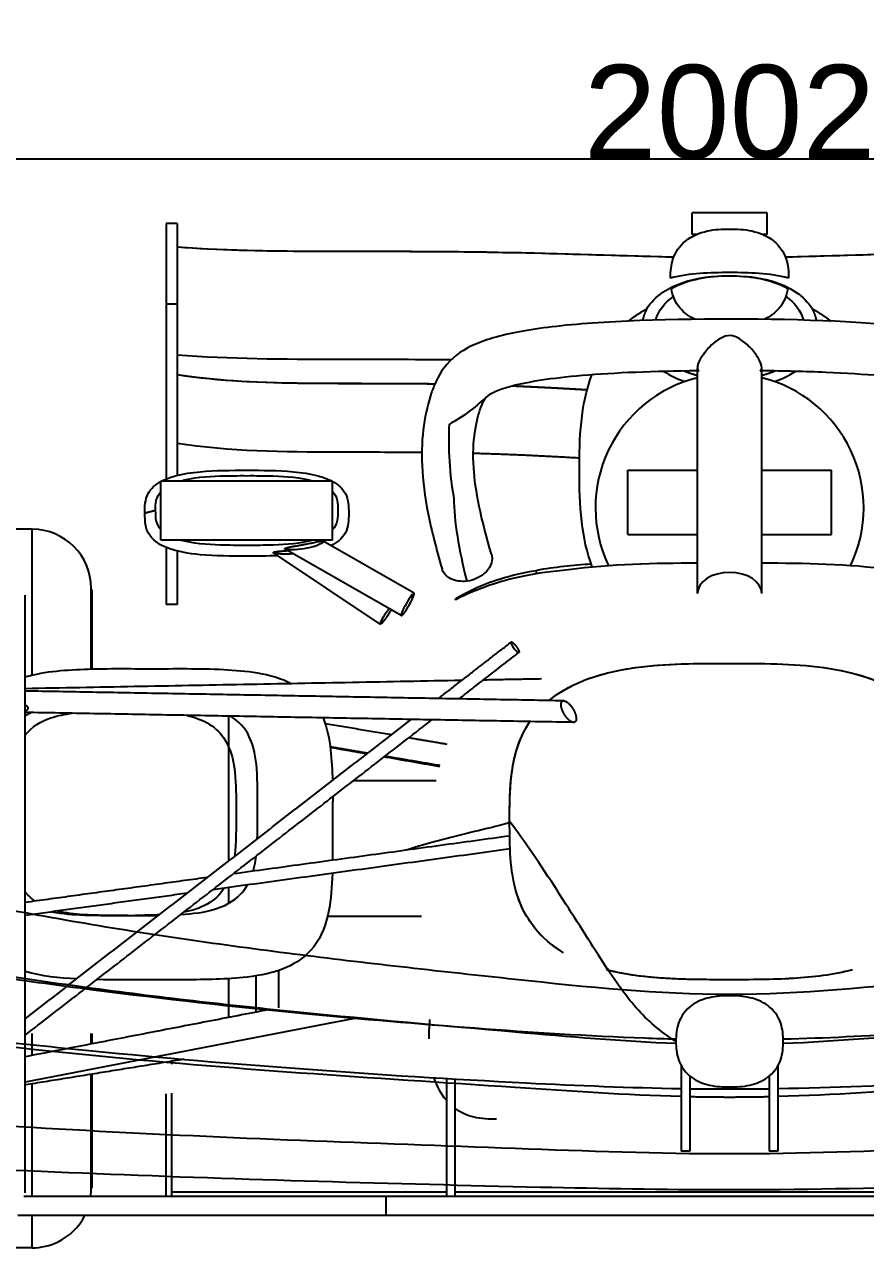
# Model space of a CAD drawing. Header units: millimetres. Extents: x 28 to 403, y 44 to 262.
# Drawn here: x 313.72 to 345.06, y 195.31 to 241.32 of the extents above; entities that cross this region are included whole.
import ezdxf
from ezdxf.enums import TextEntityAlignment as Align

# ---------------------------------------------------------------- set-up
doc = ezdxf.new("R2010")
doc.units = ezdxf.units.MM
doc.layers.get('0').update_dxf_attribs({"linetype": 'CONTINUOUS'})
for name, color, linetype in [('Dimension001', 7, 'CONTINUOUS'), ('DimExtent010', 7, 'CONTINUOUS'), ('S01_GA_Front', 7, 'CONTINUOUS')]:
    doc.layers.add(name, color=color, linetype=linetype)
doc.styles.get("Standard").update_dxf_attribs({"font": 'arial.ttf'})
doc.dimstyles.get("Standard").update_dxf_attribs({"dimscale": 0, "dimtxt": 2.5, "dimasz": 2.5, "dimexe": 1.25, "dimexo": 0.625, "dimtad": 1, "dimtxsty": 'STANDARD', "dimcen": 2.5, "dimazin": 3, "dimtfac": 1, "dimtmove": 0, "dimatfit": 3})

# ---------------------------------------------------------------- blocks, each defined once
blk = doc.blocks.new('*DimExtent010')
at = {"color": 0}
for points in [[(294.952, 236.738), (294.952, 235.904), (299.952, 236.321)], [(385.048, 236.738), (385.048, 235.904), (380.048, 236.321)]]:
    blk.add_solid(points, dxfattribs=at)
at = {"layer": 'DimExtent010'}
for p, q in [((299.952, 197.956), (299.952, 236.321)), ((299.952, 236.321), (380.048, 236.321)), ((380.048, 197.956), (380.048, 236.321))]:
    blk.add_line(p, q, dxfattribs=at)
blk.add_text('2002', height=3.5, dxfattribs=at).set_placement((340, 236.321), align=Align.CENTER)
blk = doc.blocks.new('*Dimension001')
at = {"color": 0}
for points in [[(302.6, 176.304), (302.6, 177.138), (307.6, 176.721)], [(377.4, 176.304), (377.4, 177.138), (372.4, 176.721)]]:
    blk.add_solid(points, dxfattribs=at)
at = {"layer": 'Dimension001'}
for p, q in [((307.6, 195.721), (307.6, 176.721)), ((372.4, 195.721), (372.4, 176.721)), ((372.4, 176.721), (307.6, 176.721))]:
    blk.add_line(p, q, dxfattribs=at)
blk.add_text('1620', height=3.5, dxfattribs=at).set_placement((340, 176.721), align=Align.CENTER)

msp = doc.modelspace()

# ---------------------------------------------------------------- linework, layer by layer
at = {"layer": 'S01_GA_Front'}
for p, q in [((341.4, 234.3), (338.6, 234.3)), ((338.6, 233.5), (338.6, 234.3)), ((341.4, 233.5), (341.4, 234.3)), ((319.4, 233.9), (319, 233.9)), ((319, 233.9), (319, 230.9)), ((319.4, 233.9), (319.4, 230.9)), ((338.773, 233.5), (338.6, 233.5)), ((341.4, 233.5), (341.227, 233.5)), ((319.4, 230.9), (319, 230.9)), ((319, 230.9), (319, 224.377)), ((319.4, 230.9), (319.4, 224.507)), ((338.8, 220.1), (338.8, 228.522)), ((341.2, 220.1), (341.2, 228.522)), ((325.2, 224.3), (318.8, 224.3)), ((318.8, 222.1), (318.8, 224.3)), ((325.2, 222.1), (325.2, 224.3)), ((314, 222.5), (302.2, 222.5)), ((325.2, 222.1), (318.8, 222.1)), ((319, 221.823), (319, 219.7)), ((328.238, 220.117), (324.844, 222.056)), ((319.4, 221.693), (319.4, 219.7)), ((326.978, 218.967), (322.998, 221.621)), ((327.762, 219.283), (323.426, 221.761)), ((316.24, 220.244), (316.2, 220.244)), ((319.4, 219.7), (319, 219.7)), ((321.331, 210.131), (321.331, 215.531)), ((321.331, 208.553), (321.331, 209.138)), ((328.511, 208.06), (325.011, 208.06)), ((321.331, 204.294), (321.331, 205.741)), ((322.345, 204.49), (322.345, 205.846)), ((323.2, 204.656), (323.2, 206.053)), ((319.2, 202.658), (319.2, 202.545)), ((338.2, 202.49), (338.2, 199.3)), ((341.8, 202.49), (341.8, 199.3)), ((329.44, 202.017), (329.44, 197.62)), ((329.76, 201.999), (329.76, 197.62)), ((338.52, 202.111), (338.52, 199.3)), ((341.48, 202.111), (341.48, 199.3)), ((319, 197.62), (319, 201.445)), ((319.2, 201.463), (319.2, 197.78)), ((338.52, 199.3), (338.2, 199.3)), ((341.8, 199.3), (341.48, 199.3)), ((316.24, 197.956), (316.2, 197.956)), ((327.2, 197.62), (313.683, 197.62)), ((329.44, 197.78), (319.2, 197.78)), ((319.2, 197.78), (319.2, 197.62)), ((327.2, 196.9), (327.2, 197.62)), ((352.8, 197.62), (327.2, 197.62)), ((350.24, 197.78), (329.76, 197.78)), ((327.2, 196.9), (313.461, 196.9)), ((352.8, 196.9), (327.2, 196.9)), ((314, 195.7), (311.504, 195.7))]:
    msp.add_line(p, q, dxfattribs=at)
for centre, radius, start, end in [((340, 223.3), 5, 103.8865, -154.4204), ((340, 223.3), 5, -25.5779, 76.1135), ((314, 220.3), 2.2, 0, 90)]:
    msp.add_arc(centre, radius, start, end, dxfattribs=at)
for centre, major_axis, ratio, start_param, end_param in [((340, 220.1), (1.2, 0), 0.662156, 0, -3.141593), ((328, 219.7), (0.238, 0.417), 0.123091, 0, -3.141593), ((328, 219.7), (0.238, 0.417), 0.123091, -3.141593, 0), ((327.2, 219.3), (0.222, 0.333), 0.137361, 0.856705, 3.141593), ((327.2, 219.3), (0.222, 0.333), 0.137361, 3.141593, 5.445426)]:
    msp.add_ellipse(centre, major_axis=major_axis, ratio=ratio, start_param=start_param, end_param=end_param, dxfattribs=at)
for points, degree, knots in [([(337.8, 231.9), (337.796, 232.127), (337.819, 232.36), (337.89, 232.576), (337.975, 232.839), (338.138, 233.075), (338.352, 233.248), (338.588, 233.442), (338.877, 233.561), (339.173, 233.626), (339.444, 233.687), (339.723, 233.701), (340, 233.7), (340.277, 233.701), (340.556, 233.687), (340.827, 233.626), (341.123, 233.561), (341.412, 233.442), (341.648, 233.248), (341.862, 233.075), (342.025, 232.839), (342.11, 232.576), (342.186, 232.349), (342.202, 232.109), (342.2, 231.871)], 3, [0, 0, 0, 0, 17.120721, 17.120721, 17.120721, 37.756083, 37.756083, 37.756083, 60.543185, 60.543185, 60.543185, 81.328556, 81.328556, 81.328556, 102.113927, 102.113927, 102.113927, 124.901029, 124.901029, 124.901029, 145.536391, 145.536391, 145.536391, 163.383167, 163.383167, 163.383167, 163.383167]), ([(337.916, 232.649), (335.589, 232.704), (333.263, 232.796), (330.936, 232.83), (329.082, 232.86), (327.228, 232.858), (325.374, 232.859), (323.382, 232.864), (321.387, 232.871), (319.4, 233.023)], 3, [0.5505676, 0.5505676, 0.5505676, 0.5505676, 0.7199914, 0.7199914, 0.7199914, 0.8549504, 0.8549504, 0.8549504, 1, 1, 1, 1]), ([(337.915, 232.647), (336.372, 232.682), (334.83, 232.738), (333.287, 232.778), (331.744, 232.819), (330.201, 232.844), (328.658, 232.852), (327.115, 232.861), (325.572, 232.853), (324.029, 232.863), (322.486, 232.874), (320.943, 232.903), (319.4, 233.021)], 3, [0.5505965, 0.5505965, 0.5505965, 0.5505965, 0.6629474, 0.6629474, 0.6629474, 0.7752983, 0.7752983, 0.7752983, 0.8876491, 0.8876491, 0.8876491, 1, 1, 1, 1]), ([(360.6, 233.023), (358.613, 232.871), (356.618, 232.864), (354.626, 232.859), (352.772, 232.858), (350.918, 232.86), (349.064, 232.83), (346.737, 232.796), (344.411, 232.704), (342.084, 232.649)], 3, [0, 0, 0, 0, 0.145049, 0.145049, 0.145049, 0.2800074, 0.2800074, 0.2800074, 0.4494295, 0.4494295, 0.4494295, 0.4494295]), ([(360.6, 233.021), (359.057, 232.903), (357.514, 232.874), (355.971, 232.863), (354.428, 232.853), (352.885, 232.861), (351.342, 232.852), (349.799, 232.844), (348.256, 232.819), (346.713, 232.778), (345.17, 232.738), (343.627, 232.682), (342.085, 232.647)], 3, [0, 0, 0, 0, 0.1123511, 0.1123511, 0.1123511, 0.2247022, 0.2247022, 0.2247022, 0.3370533, 0.3370533, 0.3370533, 0.4494044, 0.4494044, 0.4494044, 0.4494044]), ([(336.911, 230.719), (337.055, 230.953), (337.266, 231.167), (337.517, 231.338), (337.736, 231.486), (337.975, 231.605), (338.233, 231.695), (338.792, 231.893), (339.4, 231.957), (340.002, 231.954), (340.544, 231.956), (341.089, 231.905), (341.601, 231.749), (341.912, 231.655), (342.212, 231.522), (342.473, 231.345), (342.73, 231.172), (342.943, 230.956), (343.089, 230.719)], 3, [0, 0, 0, 0, 0.133455, 0.133455, 0.133455, 0.248785, 0.248785, 0.248785, 0.500139, 0.500139, 0.500139, 0.726263, 0.726263, 0.726263, 0.864387, 0.864387, 0.864387, 1, 1, 1, 1]), ([(342.2, 231.871), (341.482, 232.053), (340.737, 232.074), (340, 232.073), (339.263, 232.074), (338.518, 232.053), (337.801, 231.871)], 3, [0.001109, 0.001109, 0.001109, 0.001109, 0.5002827, 0.5002827, 0.5002827, 0.999351, 0.999351, 0.999351, 0.999351]), ([(342.17, 231.47), (341.825, 231.664), (341.442, 231.784), (341.053, 231.855), (340.7, 231.92), (340.341, 231.941), (339.983, 231.94), (339.608, 231.94), (339.232, 231.914), (338.864, 231.839), (338.504, 231.767), (338.151, 231.651), (337.83, 231.47)], 3, [0.0086688, 0.0086688, 0.0086688, 0.0086688, 0.2685811, 0.2685811, 0.2685811, 0.5040111, 0.5040111, 0.5040111, 0.750456, 0.750456, 0.750456, 0.9919822, 0.9919822, 0.9919822, 0.9919822]), ([(338.703, 230.332), (338.495, 230.43), (338.304, 230.568), (338.156, 230.744), (337.982, 230.949), (337.873, 231.205), (337.83, 231.47)], 3, [277.196696, 277.196696, 277.196696, 277.196696, 294.420424, 294.420424, 294.420424, 314.546043, 314.546043, 314.546043, 314.546043]), ([(342.17, 231.47), (342.127, 231.206), (342.018, 230.949), (341.844, 230.744), (341.696, 230.568), (341.505, 230.43), (341.297, 230.332)], 3, [173.424957, 173.424957, 173.424957, 173.424957, 193.550912, 193.550912, 193.550912, 210.774712, 210.774712, 210.774712, 210.774712]), ([(350.721, 221.029), (350.956, 221.83), (351.143, 222.565), (351.271, 223.251), (351.401, 223.938), (351.469, 224.575), (351.474, 225.161), (351.485, 226.201), (351.315, 227.05), (351.075, 227.703), (350.993, 227.926), (350.892, 228.155), (350.747, 228.376), (350.604, 228.597), (350.417, 228.81), (350.195, 228.983), (349.775, 229.313), (349.28, 229.512), (348.665, 229.68), (348.133, 229.822), (347.499, 229.941), (346.714, 230.038), (345.93, 230.135), (345, 230.208), (343.923, 230.257), (341.541, 230.366), (338.597, 230.368), (336.196, 230.263), (334.967, 230.209), (333.913, 230.123), (333.059, 230.008), (332.204, 229.893), (331.527, 229.752), (330.981, 229.575), (330.535, 229.43), (330.151, 229.252), (329.82, 228.995), (329.462, 228.72), (329.204, 228.351), (329.044, 227.995), (328.981, 227.855), (328.926, 227.715), (328.88, 227.575), (328.645, 226.879), (328.483, 225.974), (328.534, 224.866), (328.558, 224.314), (328.634, 223.718), (328.761, 223.08), (328.887, 222.442), (329.066, 221.764), (329.279, 221.029)], 3, [0, 0, 0, 0, 0.045455, 0.045455, 0.045455, 0.090909, 0.090909, 0.090909, 0.181818, 0.181818, 0.181818, 0.227273, 0.227273, 0.227273, 0.272727, 0.272727, 0.272727, 0.363636, 0.363636, 0.363636, 0.409091, 0.409091, 0.409091, 0.454545, 0.454545, 0.454545, 0.545455, 0.545455, 0.545455, 0.590909, 0.590909, 0.590909, 0.636364, 0.636364, 0.636364, 0.727273, 0.727273, 0.727273, 0.818182, 0.818182, 0.818182, 0.909091, 0.909091, 0.909091, 0.954545, 0.954545, 0.954545, 0.977273, 0.977273, 0.977273, 1, 1, 1, 1]), ([(341.2, 228.522), (341.201, 228.608), (341.153, 228.745), (341.077, 228.874), (340.996, 229.012), (340.899, 229.139), (340.786, 229.258), (340.67, 229.382), (340.543, 229.49), (340.407, 229.58), (340.341, 229.624), (340.271, 229.66), (340.198, 229.689), (340.084, 229.733), (339.954, 229.739), (339.837, 229.7), (339.694, 229.655), (339.568, 229.57), (339.448, 229.475), (339.369, 229.411), (339.292, 229.34), (339.219, 229.264), (339.107, 229.145), (339.001, 229.011), (338.921, 228.871), (338.847, 228.743), (338.799, 228.608), (338.8, 228.522)], 3, [0.21202, 0.21202, 0.21202, 0.21202, 0.2813184, 0.2813184, 0.2813184, 0.3538592, 0.3538592, 0.3538592, 0.4306092, 0.4306092, 0.4306092, 0.4681047, 0.4681047, 0.4681047, 0.5261213, 0.5261213, 0.5261213, 0.5972979, 0.5972979, 0.5972979, 0.6449119, 0.6449119, 0.6449119, 0.7191604, 0.7191604, 0.7191604, 0.788009, 0.788009, 0.788009, 0.788009]), ([(329.616, 228.817), (328.202, 228.831), (326.788, 228.829), (325.374, 228.83), (323.382, 228.835), (321.387, 228.843), (319.4, 228.994)], 3, [0.7520325, 0.7520325, 0.7520325, 0.7520325, 0.8549504, 0.8549504, 0.8549504, 1, 1, 1, 1]), ([(329.01, 227.917), (327.798, 227.934), (326.586, 227.93), (325.374, 227.933), (323.38, 227.942), (321.376, 227.959), (319.4, 228.261)], 3, [0.7723195, 0.7723195, 0.7723195, 0.7723195, 0.8623125, 0.8623125, 0.8623125, 1, 1, 1, 1]), ([(329.009, 227.915), (327.407, 227.938), (325.806, 227.921), (324.204, 227.939), (322.603, 227.959), (321.001, 228.013), (319.4, 228.259)], 3, [0.7667802, 0.7667802, 0.7667802, 0.7667802, 0.8833901, 0.8833901, 0.8833901, 1, 1, 1, 1]), ([(338.8, 228.413), (337.209, 228.393), (335.685, 228.334), (334.515, 228.234), (333.341, 228.135), (332.481, 227.994), (331.898, 227.842), (331.635, 227.773), (331.431, 227.706), (331.286, 227.641), (331.14, 227.578), (331.051, 227.521), (330.993, 227.475)], 3, [0.0035798, 0.0035798, 0.0035798, 0.0035798, 0.2517899, 0.2517899, 0.2517899, 0.5, 0.5, 0.5, 0.75, 0.75, 0.75, 1, 1, 1, 1]), ([(349.007, 227.475), (348.905, 227.559), (348.681, 227.682), (348.231, 227.807), (347.671, 227.966), (346.812, 228.117), (345.619, 228.223), (345.022, 228.276), (344.335, 228.319), (343.584, 228.35), (342.832, 228.382), (342.027, 228.403), (341.2, 228.413)], 3, [0, 0, 0, 0, 0.5, 0.5, 0.5, 0.748276, 0.748276, 0.748276, 0.8724139, 0.8724139, 0.8724139, 0.9965519, 0.9965519, 0.9965519, 0.9965519]), ([(330.993, 227.475), (330.78, 227.304), (330.565, 227.107), (330.316, 226.914), (330.07, 226.72), (329.787, 226.549), (329.543, 226.412), (329.515, 225.714), (329.513, 224.818), (329.716, 223.674), (329.731, 222.786), (329.899, 221.76), (330.2, 220.565)], 3, [1207.475831, 1207.475831, 1207.475831, 1207.475831, 1265.17386, 1265.17386, 1265.17386, 1322.87189, 1322.87189, 1322.87189, 1516.130784, 1516.130784, 1516.130784, 1661.351306, 1661.351306, 1661.351306, 1661.351306]), ([(331.121, 221.571), (330.734, 222.876), (330.514, 223.95), (330.46, 224.794), (330.395, 225.804), (330.549, 226.555), (330.727, 227.041), (330.79, 227.214), (330.844, 227.31), (330.893, 227.373), (330.919, 227.408), (330.953, 227.442), (330.993, 227.475)], 3, [0, 0, 0, 0, 0.25, 0.25, 0.25, 0.5, 0.5, 0.5, 0.75, 0.75, 0.75, 1, 1, 1, 1]), ([(328.526, 225.362), (327.475, 225.37), (326.425, 225.373), (325.374, 225.373), (323.38, 225.382), (321.376, 225.398), (319.4, 225.701)], 3, [0.7842958, 0.7842958, 0.7842958, 0.7842958, 0.8623125, 0.8623125, 0.8623125, 1, 1, 1, 1]), ([(318.834, 224.3), (318.994, 224.38), (319.161, 224.443), (319.334, 224.489), (319.637, 224.572), (319.95, 224.618), (320.263, 224.647), (320.84, 224.701), (321.421, 224.7), (322, 224.7), (322.579, 224.7), (323.16, 224.701), (323.737, 224.647), (324.05, 224.618), (324.363, 224.572), (324.666, 224.489), (324.839, 224.443), (325.006, 224.38), (325.166, 224.3)], 3, [36.241785, 36.241785, 36.241785, 36.241785, 49.601729, 49.601729, 49.601729, 73.196162, 73.196162, 73.196162, 116.651049, 116.651049, 116.651049, 160.105935, 160.105935, 160.105935, 183.700369, 183.700369, 183.700369, 197.060739, 197.060739, 197.060739, 197.060739]), ([(334.881, 221.091), (334.678, 221.636), (334.556, 222.208), (334.487, 222.785), (334.41, 223.42), (334.404, 224.065), (334.4, 224.7)], 3, [0.90899124, 0.90899124, 0.90899124, 0.90899124, 0.95231195, 0.95231195, 0.95231195, 1, 1, 1, 1]), ([(336.2, 224.7), (336.535, 224.7), (336.932, 224.7), (337.372, 224.7), (337.813, 224.7), (338.296, 224.7), (338.8, 224.7)], 3, [2.2703425, 2.2703425, 2.2703425, 2.2703425, 2.5839494, 2.5839494, 2.5839494, 2.8975562, 2.8975562, 2.8975562, 2.8975562]), ([(341.2, 224.7), (341.704, 224.7), (342.187, 224.7), (342.628, 224.7), (343.068, 224.7), (343.465, 224.7), (343.8, 224.7)], 3, [3.3856291, 3.3856291, 3.3856291, 3.3856291, 3.6992359, 3.6992359, 3.6992359, 4.0128428, 4.0128428, 4.0128428, 4.0128428]), ([(318.2, 223.1), (318.187, 223.342), (318.21, 223.61), (318.325, 223.831), (318.429, 224.029), (318.607, 224.177), (318.8, 224.282)], 3, [0, 0, 0, 0, 18.70926, 18.70926, 18.70926, 35.270747, 35.270747, 35.270747, 35.270747]), ([(319.507, 224.3), (319.997, 224.437), (320.507, 224.471), (321.013, 224.489), (321.342, 224.498), (321.671, 224.502), (322, 224.5), (322.329, 224.502), (322.658, 224.498), (322.987, 224.489), (323.493, 224.471), (324.003, 224.437), (324.493, 224.3)], 3, [39.356491, 39.356491, 39.356491, 39.356491, 77.382663, 77.382663, 77.382663, 102.061955, 102.061955, 102.061955, 126.741247, 126.741247, 126.741247, 164.767262, 164.767262, 164.767262, 164.767262]), ([(325.2, 224.282), (325.393, 224.177), (325.571, 224.029), (325.675, 223.831), (325.795, 223.607), (325.802, 223.349), (325.8, 223.1), (325.802, 222.851), (325.795, 222.593), (325.675, 222.369), (325.56, 222.151), (325.357, 221.995), (325.14, 221.887)], 3, [198.031721, 198.031721, 198.031721, 198.031721, 214.592837, 214.592837, 214.592837, 233.302097, 233.302097, 233.302097, 252.011357, 252.011357, 252.011357, 270.257798, 270.257798, 270.257798, 270.257798]), ([(325.2, 223.915), (325.286, 223.82), (325.344, 223.702), (325.372, 223.577), (325.4, 223.454), (325.4, 223.327), (325.4, 223.2), (325.4, 223.073), (325.4, 222.946), (325.372, 222.823), (325.344, 222.698), (325.286, 222.58), (325.2, 222.485)], 3, [185.122821, 185.122821, 185.122821, 185.122821, 194.6624, 194.6624, 194.6624, 204.12391, 204.12391, 204.12391, 213.58542, 213.58542, 213.58542, 223.124999, 223.124999, 223.124999, 223.124999]), ([(318.8, 222.485), (318.713, 222.583), (318.656, 222.695), (318.628, 222.823), (318.602, 222.947), (318.609, 223.077), (318.6, 223.2)], 3, [389.250515, 389.250515, 389.250515, 389.250515, 398.78631, 398.78631, 398.78631, 408.24782, 408.24782, 408.24782, 408.24782]), ([(323.156, 221.515), (322.771, 221.502), (322.386, 221.497), (322, 221.5), (321.421, 221.5), (320.84, 221.499), (320.263, 221.553), (319.829, 221.595), (319.39, 221.663), (318.984, 221.83), (318.72, 221.94), (318.462, 222.109), (318.325, 222.369), (318.28, 222.453), (318.249, 222.542), (318.231, 222.635), (318.202, 222.789), (318.209, 222.949), (318.2, 223.1)], 3, [321.04664, 321.04664, 321.04664, 321.04664, 349.953146, 349.953146, 349.953146, 393.408032, 393.408032, 393.408032, 426.237881, 426.237881, 426.237881, 447.894935, 447.894935, 447.894935, 454.964836, 454.964836, 454.964836, 466.604195, 466.604195, 466.604195, 466.604195]), ([(336.2, 222.3), (336.541, 222.3), (336.94, 222.3), (337.379, 222.3), (337.82, 222.3), (338.3, 222.3), (338.8, 222.3)], 3, [2.2925235, 2.2925235, 2.2925235, 2.2925235, 2.5973928, 2.5973928, 2.5973928, 2.9022621, 2.9022621, 2.9022621, 2.9022621]), ([(341.2, 222.3), (341.7, 222.3), (342.18, 222.3), (342.621, 222.3), (343.06, 222.3), (343.459, 222.3), (343.8, 222.3)], 3, [3.3809232, 3.3809232, 3.3809232, 3.3809232, 3.6857925, 3.6857925, 3.6857925, 3.9906618, 3.9906618, 3.9906618, 3.9906618]), ([(324.493, 222.1), (324.003, 221.963), (323.493, 221.929), (322.987, 221.911), (322.658, 221.902), (322.329, 221.898), (322, 221.9), (321.671, 221.898), (321.342, 221.902), (321.013, 221.911), (320.507, 221.929), (319.997, 221.963), (319.507, 222.1)], 3, [243.480558, 243.480558, 243.480558, 243.480558, 281.506573, 281.506573, 281.506573, 306.185865, 306.185865, 306.185865, 330.865157, 330.865157, 330.865157, 368.891329, 368.891329, 368.891329, 368.891329]), ([(323.426, 221.761), (323.404, 221.776), (323.438, 221.791), (323.476, 221.808), (323.53, 221.821), (323.665, 221.852), (323.818, 221.878), (324.012, 221.913), (324.215, 221.951)], 2, [0.6490482, 0.6490482, 0.6490482, 0.6897557, 0.6897557, 0.7364801, 0.7364801, 0.8521351, 0.8521351, 1, 1, 1]), ([(324.844, 222.056), (324.862, 222.046), (324.848, 222.023), (324.818, 222), (324.778, 221.967), (324.717, 221.935), (324.652, 221.908), (324.614, 221.892), (324.58, 221.879), (324.528, 221.862), (324.435, 221.833), (324.34, 221.809), (324.242, 221.79), (324.094, 221.763), (323.946, 221.745), (323.798, 221.739), (323.721, 221.735), (323.647, 221.735), (323.575, 221.738), (323.517, 221.741), (323.455, 221.746), (323.426, 221.761)], 3, [0, 0, 0, 0, 0.0739986, 0.0739986, 0.0739986, 0.1756928, 0.1756928, 0.1756928, 0.2345774, 0.2345774, 0.2345774, 0.3391628, 0.3391628, 0.3391628, 0.497843, 0.497843, 0.497843, 0.5799687, 0.5799687, 0.5799687, 0.6490482, 0.6490482, 0.6490482, 0.6490482]), ([(324.215, 221.951), (324.248, 221.957), (324.281, 221.964), (324.314, 221.97), (324.387, 221.985), (324.427, 221.993), (324.46, 222), (324.524, 222.013), (324.587, 222.026), (324.648, 222.039), (324.728, 222.054), (324.814, 222.071), (324.844, 222.056)], 3, [0, 0, 0, 0, 0.081559, 0.081559, 0.081559, 0.25602, 0.25602, 0.25602, 0.57533, 0.57533, 0.57533, 1, 1, 1, 1]), ([(322.998, 221.621), (322.981, 221.631), (323.003, 221.643), (323.03, 221.655), (323.075, 221.662), (323.117, 221.668), (323.159, 221.675), (323.187, 221.678), (323.231, 221.683), (323.294, 221.688), (323.358, 221.694)], 2, [0.7839931, 0.7839931, 0.7839931, 0.8284605, 0.8284605, 0.8777332, 0.8777332, 0.9242271, 0.9242271, 0.9556794, 0.9556794, 1, 1, 1]), ([(323.739, 221.582), (323.589, 221.572), (323.444, 221.57), (323.305, 221.576), (323.255, 221.578), (323.206, 221.582), (323.159, 221.587), (323.095, 221.594), (323.028, 221.603), (322.998, 221.621)], 3, [0.3487591, 0.3487591, 0.3487591, 0.3487591, 0.5796728, 0.5796728, 0.5796728, 0.6641682, 0.6641682, 0.6641682, 0.7839931, 0.7839931, 0.7839931, 0.7839931]), ([(331.121, 221.571), (331.184, 221.365), (331.113, 221.12), (330.934, 220.928), (330.758, 220.734), (330.478, 220.597), (330.2, 220.565)], 3, [4.493637, 4.493637, 4.493637, 4.493637, 5.388411, 5.388411, 5.388411, 6.283185, 6.283185, 6.283185, 6.283185]), ([(330.2, 220.565), (329.99, 220.538), (329.778, 220.57), (329.611, 220.654), (329.444, 220.737), (329.325, 220.871), (329.279, 221.029)], 3, [0, 0, 0, 0, 0.676814, 0.676814, 0.676814, 1.353627, 1.353627, 1.353627, 1.353627]), ([(333.998, 220.985), (332.761, 220.886), (331.77, 220.656), (331.064, 220.414), (330.232, 220.13), (329.793, 219.863), (329.775, 219.881), (329.76, 219.886), (330.006, 220.063), (330.502, 220.294), (331.011, 220.531), (331.785, 220.802), (332.798, 220.968)], 3, [0, 0, 0, 0, 0.246386, 0.246386, 0.246386, 0.536368, 0.536368, 0.536368, 0.764877, 0.764877, 0.764877, 1, 1, 1, 1]), ([(331.972, 218.042), (331.93, 218.096), (331.893, 218.155), (331.871, 218.203), (331.849, 218.252), (331.844, 218.282), (331.857, 218.294)], 3, [0, 0, 0, 0, 0.844281, 0.844281, 0.844281, 1.688562, 1.688562, 1.688562, 1.688562]), ([(331.857, 218.294), (331.863, 218.296), (331.87, 218.297), (331.88, 218.294), (331.89, 218.29), (331.903, 218.282), (331.916, 218.274), (331.945, 218.251), (331.979, 218.216), (332.013, 218.179), (332.045, 218.135), (332.061, 218.113), (332.076, 218.091), (332.105, 218.047), (332.125, 218.006), (332.133, 217.988), (332.14, 217.97), (332.145, 217.955), (332.149, 217.94), (332.149, 217.929), (332.15, 217.918), (332.147, 217.912), (332.143, 217.906)], 2, [1.688562, 1.688562, 1.688562, 1.912962, 1.912962, 2.137361, 2.137361, 2.361761, 2.361761, 2.81056, 2.81056, 3.259359, 3.259359, 3.483758, 3.483758, 3.932557, 3.932557, 4.156957, 4.156957, 4.381356, 4.381356, 4.605755, 4.605755, 4.830155, 4.830155, 4.830155]), ([(313.74, 216.993), (314.501, 217.219), (315.3, 217.258), (316.088, 217.287), (316.858, 217.311), (317.629, 217.3), (318.4, 217.3), (319.313, 217.3), (320.227, 217.315), (321.139, 217.27), (321.563, 217.248), (321.987, 217.215), (322.406, 217.144), (322.846, 217.068), (323.285, 216.95), (323.683, 216.742)], 3, [0.1446678, 0.1446678, 0.1446678, 0.1446678, 0.198017, 0.198017, 0.198017, 0.25, 0.25, 0.25, 0.3116002, 0.3116002, 0.3116002, 0.3402314, 0.3402314, 0.3402314, 0.3704367, 0.3704367, 0.3704367, 0.3704367]), ([(333.271, 216.112), (333.717, 216.482), (334.24, 216.75), (334.783, 216.943), (335.338, 217.139), (335.916, 217.262), (336.498, 217.343), (337.659, 217.502), (338.831, 217.499), (340, 217.5), (341.169, 217.499), (342.341, 217.502), (343.502, 217.343), (344.084, 217.262), (344.662, 217.139), (345.217, 216.943), (345.76, 216.75), (346.283, 216.482), (346.729, 216.112)], 3, [0.1032096, 0.1032096, 0.1032096, 0.1032096, 0.1395195, 0.1395195, 0.1395195, 0.1764751, 0.1764751, 0.1764751, 0.25, 0.25, 0.25, 0.3235249, 0.3235249, 0.3235249, 0.3604805, 0.3604805, 0.3604805, 0.3967907, 0.3967907, 0.3967907, 0.3967907]), ([(333.271, 216.112), (333.648, 216.425), (334.08, 216.665), (334.532, 216.848), (335.13, 217.089), (335.762, 217.234), (336.398, 217.328), (337.591, 217.502), (338.798, 217.499), (340, 217.5), (341.172, 217.499), (342.348, 217.502), (343.512, 217.341), (344.084, 217.261), (344.651, 217.141), (345.196, 216.95), (345.747, 216.756), (346.278, 216.487), (346.729, 216.112)], 3, [0.1032096, 0.1032096, 0.1032096, 0.1032096, 0.1338974, 0.1338974, 0.1338974, 0.1743557, 0.1743557, 0.1743557, 0.25, 0.25, 0.25, 0.32375, 0.32375, 0.32375, 0.3600284, 0.3600284, 0.3600284, 0.3967907, 0.3967907, 0.3967907, 0.3967907]), ([(313.804, 215.764), (313.83, 215.775), (313.849, 215.804), (313.857, 215.819), (313.853, 215.836), (313.844, 215.863), (313.828, 215.879), (313.786, 215.92), (313.74, 215.945)], 2, [0, 0, 0, 0.0267367, 0.0267367, 0.0377939, 0.0377939, 0.0566673, 0.0566673, 0.1061098, 0.1061098, 0.1061098]), ([(333.817, 216.102), (333.837, 216.099), (333.857, 216.096), (333.879, 216.086), (333.902, 216.077), (333.925, 216.062), (333.949, 216.047), (333.974, 216.027), (333.998, 216.006), (334.048, 215.959), (334.095, 215.899), (334.117, 215.867), (334.14, 215.836), (334.182, 215.769), (334.216, 215.698), (334.246, 215.628), (334.265, 215.561), (334.272, 215.53), (334.279, 215.498), (334.281, 215.469), (334.284, 215.441), (334.282, 215.416), (334.28, 215.391)], 2, [3.848248, 3.848248, 3.848248, 4.022172, 4.022172, 4.196096, 4.196096, 4.37002, 4.37002, 4.543944, 4.543944, 4.891793, 4.891793, 5.065717, 5.065717, 5.413565, 5.413565, 5.761413, 5.761413, 5.935337, 5.935337, 6.109261, 6.109261, 6.283185, 6.283185, 6.283185]), ([(313.74, 214.827), (313.982, 215.132), (314.326, 215.341), (314.692, 215.464), (314.952, 215.553), (315.223, 215.604), (315.495, 215.637)], 3, [75.788338, 75.788338, 75.788338, 75.788338, 104.764267, 104.764267, 104.764267, 125.340895, 125.340895, 125.340895, 125.340895]), ([(319.766, 215.56), (320.03, 215.5), (320.29, 215.412), (320.526, 215.278), (320.766, 215.142), (320.977, 214.955), (321.133, 214.729), (321.433, 214.298), (321.531, 213.768), (321.571, 213.256), (321.607, 212.805), (321.6, 212.352), (321.6, 211.9), (321.6, 211.366), (321.61, 210.831), (321.547, 210.299)], 3, [232.349512, 232.349512, 232.349512, 232.349512, 252.673751, 252.673751, 252.673751, 273.273138, 273.273138, 273.273138, 312.099035, 312.099035, 312.099035, 346.001285, 346.001285, 346.001285, 386.054373, 386.054373, 386.054373, 386.054373]), ([(322.393, 210.956), (322.406, 211.323), (322.4, 211.692), (322.4, 212.06), (322.4, 212.564), (322.41, 213.067), (322.372, 213.57), (322.34, 213.978), (322.276, 214.393), (322.095, 214.765), (321.943, 215.082), (321.696, 215.35), (321.394, 215.53)], 3, [0.4640971, 0.4640971, 0.4640971, 0.4640971, 0.4999432, 0.4999432, 0.4999432, 0.548961, 0.548961, 0.548961, 0.5889902, 0.5889902, 0.5889902, 0.6231516, 0.6231516, 0.6231516, 0.6231516]), ([(324.843, 215.467), (325, 215.087), (325.079, 214.679), (325.126, 214.272), (325.165, 213.892), (325.189, 213.511), (325.196, 213.129)], 3, [0.40993808, 0.40993808, 0.40993808, 0.40993808, 0.43761688, 0.43761688, 0.43761688, 0.46338515, 0.46338515, 0.46338515, 0.46338515]), ([(331.8, 211.6), (331.796, 212.159), (331.799, 212.743), (331.867, 213.313), (331.905, 213.648), (331.973, 213.976), (332.07, 214.297), (332.183, 214.66), (332.343, 215.011), (332.557, 215.327)], 3, [0, 0, 0, 0, 0.03593775, 0.03593775, 0.03593775, 0.05699416, 0.05699416, 0.05699416, 0.08092662, 0.08092662, 0.08092662, 0.08092662]), ([(331.8, 211.6), (331.796, 212.215), (331.799, 212.858), (331.89, 213.482), (331.982, 214.134), (332.185, 214.778), (332.557, 215.327)], 3, [0, 0, 0, 0, 0.03950109, 0.03950109, 0.03950109, 0.08092662, 0.08092662, 0.08092662, 0.08092662]), ([(325.203, 212.523), (325.201, 212.012), (325.2, 211.5), (325.204, 210.827), (325.201, 210.154)], 2, [0.47700484, 0.47700484, 0.47700484, 0.5, 0.5, 0.53025095, 0.53025095, 0.53025095]), ([(331.8, 211.563), (331.717, 211.524), (331.468, 211.461), (331.151, 211.383), (330.833, 211.306), (330.446, 211.215), (330.055, 211.118), (329.662, 211.022), (329.265, 210.92), (328.901, 210.819), (328.533, 210.717), (328.205, 210.62), (327.917, 210.527)], 3, [0.0311093, 0.0311093, 0.0311093, 0.0311093, 0.100867, 0.100867, 0.100867, 0.1706246, 0.1706246, 0.1706246, 0.2403822, 0.2403822, 0.2403822, 0.3101399, 0.3101399, 0.3101399, 0.3101399]), ([(333.813, 206.707), (333.464, 206.914), (333.142, 207.169), (332.87, 207.471), (332.5, 207.88), (332.232, 208.377), (332.07, 208.903), (331.798, 209.768), (331.804, 210.712), (331.8, 211.6)], 3, [0.8829107, 0.8829107, 0.8829107, 0.8829107, 0.9084093, 0.9084093, 0.9084093, 0.9430058, 0.9430058, 0.9430058, 1, 1, 1, 1]), ([(333.813, 206.707), (333.395, 206.955), (333.016, 207.272), (332.715, 207.655), (332.423, 208.025), (332.209, 208.454), (332.07, 208.903), (331.798, 209.768), (331.804, 210.712), (331.8, 211.6)], 3, [0.8829107, 0.8829107, 0.8829107, 0.8829107, 0.9134393, 0.9134393, 0.9134393, 0.9430058, 0.9430058, 0.9430058, 1, 1, 1, 1]), ([(338, 203.4), (337.377, 203.807), (336.946, 204.165), (336.521, 204.648), (336.1, 205.125), (335.685, 205.727), (335.199, 206.477), (334.716, 207.222), (334.162, 208.117), (333.566, 209.039), (332.974, 209.955), (332.34, 210.899), (331.8, 211.6)], 3, [0, 0, 0, 0, 0.25, 0.25, 0.25, 0.5, 0.5, 0.5, 0.75, 0.75, 0.75, 1, 1, 1, 1]), ([(379.4, 210.618), (376.918, 209.737), (374.466, 209.523), (372, 209.171), (369.344, 208.791), (366.673, 208.249), (364, 207.791), (361.336, 207.334), (358.671, 206.959), (356, 206.624), (353.338, 206.291), (350.672, 205.997), (348, 205.711), (345.337, 205.425), (342.668, 205.146), (340, 205.146), (337.332, 205.146), (334.663, 205.425), (332, 205.711), (329.328, 205.997), (326.662, 206.291), (324, 206.624), (321.329, 206.959), (318.664, 207.334), (316, 207.791), (313.327, 208.249), (310.656, 208.791), (308, 209.171), (305.534, 209.523), (303.082, 209.737), (300.6, 210.618)], 3, [0, 0, 0, 0, 0.09459, 0.09459, 0.09459, 0.196478, 0.196478, 0.196478, 0.297996, 0.297996, 0.297996, 0.399164, 0.399164, 0.399164, 0.5, 0.5, 0.5, 0.600836, 0.600836, 0.600836, 0.702004, 0.702004, 0.702004, 0.803522, 0.803522, 0.803522, 0.90541, 0.90541, 0.90541, 1, 1, 1, 1]), ([(325.19, 209.668), (325.171, 209.188), (325.143, 208.704), (325.049, 208.231), (324.957, 207.766), (324.79, 207.305), (324.496, 206.928), (324.23, 206.583), (323.865, 206.325), (323.468, 206.156), (323.007, 205.957), (322.51, 205.86), (322.015, 205.8), (321.245, 205.713), (320.47, 205.702), (319.697, 205.698), (319.265, 205.699), (318.832, 205.699), (318.4, 205.7), (317.737, 205.7), (317.074, 205.692), (316.411, 205.705)], 3, [0.5411887, 0.5411887, 0.5411887, 0.5411887, 0.5736756, 0.5736756, 0.5736756, 0.6057544, 0.6057544, 0.6057544, 0.6349253, 0.6349253, 0.6349253, 0.6686435, 0.6686435, 0.6686435, 0.7208453, 0.7208453, 0.7208453, 0.75, 0.75, 0.75, 0.7947219, 0.7947219, 0.7947219, 0.7947219]), ([(319.54, 208.132), (319.977, 208.16), (320.417, 208.211), (320.836, 208.342), (321.024, 208.4), (321.202, 208.478), (321.372, 208.576), (321.643, 208.734), (321.875, 208.961), (322.031, 209.234)], 3, [0.31414657, 0.31414657, 0.31414657, 0.31414657, 0.35687501, 0.35687501, 0.35687501, 0.37587661, 0.37587661, 0.37587661, 0.40645357, 0.40645357, 0.40645357, 0.40645357]), ([(321.163, 209.115), (321.003, 208.869), (320.781, 208.666), (320.526, 208.522), (320.255, 208.368), (319.954, 208.275), (319.649, 208.216)], 3, [417.405211, 417.405211, 417.405211, 417.405211, 439.328819, 439.328819, 439.328819, 462.646448, 462.646448, 462.646448, 462.646448]), ([(314.728, 208.232), (315.133, 208.155), (315.546, 208.129), (315.958, 208.113), (316.491, 208.094), (317.026, 208.1), (317.56, 208.1)], 3, [0.15773608, 0.15773608, 0.15773608, 0.15773608, 0.197869, 0.197869, 0.197869, 0.24986927, 0.24986927, 0.24986927, 0.24986927]), ([(317.4, 208.1), (316.9, 208.1), (316.4, 208.094), (315.902, 208.126), (315.58, 208.147), (315.257, 208.183), (314.944, 208.262)], 3, [519.001866, 519.001866, 519.001866, 519.001866, 556.470046, 556.470046, 556.470046, 580.669451, 580.669451, 580.669451, 580.669451]), ([(300.6, 207.664), (303.047, 207.13), (305.554, 206.81), (308.044, 206.469), (310.794, 206.091), (313.537, 205.682), (316.289, 205.327), (318.911, 204.99), (321.538, 204.695), (324.17, 204.441), (326.277, 204.237), (328.387, 204.056), (330.498, 203.9), (332.609, 203.743), (334.721, 203.606), (336.836, 203.527), (337.224, 203.512), (337.612, 203.5), (338, 203.49)], 3, [0, 0, 0, 0, 0.1257437, 0.1257437, 0.1257437, 0.2514874, 0.2514874, 0.2514874, 0.3712816, 0.3712816, 0.3712816, 0.4341534, 0.4341534, 0.4341534, 0.4970253, 0.4970253, 0.4970253, 0.5118651, 0.5118651, 0.5118651, 0.5118651]), ([(338.002, 203.318), (336, 203.395), (333.999, 203.569), (332, 203.745), (329.33, 203.979), (326.663, 204.214), (324, 204.48), (321.331, 204.747), (318.665, 205.045), (316, 205.411), (313.329, 205.778), (310.659, 206.212), (308, 206.508), (305.535, 206.783), (303.081, 206.938), (300.6, 207.656)], 3, [0.5252474, 0.5252474, 0.5252474, 0.5252474, 0.601108, 0.601108, 0.601108, 0.7024168, 0.7024168, 0.7024168, 0.8039371, 0.8039371, 0.8039371, 0.9056804, 0.9056804, 0.9056804, 1, 1, 1, 1]), ([(341.999, 203.491), (343.566, 203.528), (345.131, 203.61), (346.695, 203.707), (349.731, 203.9), (352.763, 204.144), (355.792, 204.437), (359.347, 204.779), (362.892, 205.197), (366.427, 205.692), (368.594, 205.997), (370.759, 206.306), (372.929, 206.601), (375.097, 206.904), (377.271, 207.193), (379.4, 207.664)], 3, [0.5628359, 0.5628359, 0.5628359, 0.5628359, 0.6227689, 0.6227689, 0.6227689, 0.7485126, 0.7485126, 0.7485126, 0.8742563, 0.8742563, 0.8742563, 0.9371282, 0.9371282, 0.9371282, 1, 1, 1, 1]), ([(379.4, 207.656), (376.919, 206.938), (374.465, 206.783), (372, 206.508), (369.341, 206.212), (366.671, 205.778), (364, 205.411), (361.335, 205.045), (358.669, 204.747), (356, 204.48), (353.337, 204.214), (350.67, 203.979), (348, 203.745), (346.001, 203.569), (344, 203.395), (341.999, 203.318)], 3, [0, 0, 0, 0, 0.0943196, 0.0943196, 0.0943196, 0.1960629, 0.1960629, 0.1960629, 0.2975832, 0.2975832, 0.2975832, 0.398892, 0.398892, 0.398892, 0.4747417, 0.4747417, 0.4747417, 0.4747417]), ([(344.586, 206.066), (343.865, 205.882), (343.122, 205.795), (342.381, 205.749), (341.588, 205.7), (340.794, 205.7), (340, 205.7), (339.206, 205.7), (338.412, 205.7), (337.619, 205.749), (336.878, 205.795), (336.135, 205.882), (335.414, 206.066)], 3, [0.6533159, 0.6533159, 0.6533159, 0.6533159, 0.7000809, 0.7000809, 0.7000809, 0.75, 0.75, 0.75, 0.7999191, 0.7999191, 0.7999191, 0.8466841, 0.8466841, 0.8466841, 0.8466841]), ([(344.586, 206.066), (343.858, 205.881), (343.109, 205.793), (342.361, 205.747), (341.575, 205.7), (340.788, 205.7), (340, 205.7), (339.235, 205.7), (338.47, 205.7), (337.707, 205.743), (336.936, 205.788), (336.164, 205.875), (335.414, 206.066)], 3, [0.6533159, 0.6533159, 0.6533159, 0.6533159, 0.7004952, 0.7004952, 0.7004952, 0.75, 0.75, 0.75, 0.7980763, 0.7980763, 0.7980763, 0.8466841, 0.8466841, 0.8466841, 0.8466841]), ([(300.6, 204.822), (303.039, 204.421), (305.519, 204.176), (307.986, 203.918), (310.74, 203.629), (313.489, 203.318), (316.243, 203.047), (318.867, 202.79), (321.494, 202.565), (324.123, 202.372), (326.886, 202.167), (329.65, 201.994), (332.416, 201.853), (334.342, 201.756), (336.27, 201.675), (338.2, 201.642)], 3, [0, 0, 0, 0, 0.1110272, 0.1110272, 0.1110272, 0.2220543, 0.2220543, 0.2220543, 0.3278193, 0.3278193, 0.3278193, 0.4389228, 0.4389228, 0.4389228, 0.5223045, 0.5223045, 0.5223045, 0.5223045]), ([(338, 203.4), (337.996, 203.627), (338.02, 203.86), (338.094, 204.076), (338.185, 204.344), (338.363, 204.581), (338.593, 204.745), (338.788, 204.886), (339.015, 204.977), (339.248, 205.03), (339.495, 205.087), (339.748, 205.101), (340, 205.1), (340.252, 205.101), (340.505, 205.087), (340.752, 205.03), (340.985, 204.977), (341.212, 204.886), (341.407, 204.745), (341.637, 204.581), (341.815, 204.344), (341.906, 204.076), (341.982, 203.859), (342.001, 203.628), (342, 203.4), (342.001, 203.172), (341.982, 202.941), (341.906, 202.724), (341.815, 202.456), (341.637, 202.219), (341.407, 202.055), (341.212, 201.914), (340.985, 201.823), (340.752, 201.77), (340.505, 201.713), (340.252, 201.699), (340, 201.7), (339.748, 201.699), (339.495, 201.713), (339.248, 201.77), (339.015, 201.823), (338.788, 201.914), (338.593, 202.055), (338.363, 202.219), (338.185, 202.456), (338.094, 202.724), (338.017, 202.94), (338.001, 203.173), (338, 203.4)], 3, [0, 0, 0, 0, 0.056994, 0.056994, 0.056994, 0.127355, 0.127355, 0.127355, 0.187135, 0.187135, 0.187135, 0.25, 0.25, 0.25, 0.312865, 0.312865, 0.312865, 0.372645, 0.372645, 0.372645, 0.443006, 0.443006, 0.443006, 0.5, 0.5, 0.5, 0.556994, 0.556994, 0.556994, 0.627355, 0.627355, 0.627355, 0.687135, 0.687135, 0.687135, 0.75, 0.75, 0.75, 0.812865, 0.812865, 0.812865, 0.872645, 0.872645, 0.872645, 0.943006, 0.943006, 0.943006, 1, 1, 1, 1]), ([(341.8, 201.642), (343.88, 201.678), (345.956, 201.768), (348.032, 201.877), (350.666, 202.014), (353.298, 202.18), (355.929, 202.376), (359.349, 202.627), (362.763, 202.933), (366.172, 203.293), (368.38, 203.528), (370.585, 203.769), (372.796, 203.999), (375.004, 204.235), (377.218, 204.459), (379.4, 204.822)], 3, [0.5741433, 0.5741433, 0.5741433, 0.5741433, 0.6639862, 0.6639862, 0.6639862, 0.7779457, 0.7779457, 0.7779457, 0.8889728, 0.8889728, 0.8889728, 0.9444864, 0.9444864, 0.9444864, 1, 1, 1, 1]), ([(338.2, 201.339), (336.133, 201.397), (334.066, 201.54), (332, 201.679), (329.332, 201.858), (326.665, 202.029), (324, 202.221), (321.332, 202.414), (318.667, 202.628), (316, 202.895), (313.331, 203.161), (310.661, 203.481), (308, 203.68), (305.536, 203.865), (303.08, 203.945), (300.6, 204.497)], 3, [0.5227978, 0.5227978, 0.5227978, 0.5227978, 0.6013397, 0.6013397, 0.6013397, 0.7027689, 0.7027689, 0.7027689, 0.804291, 0.804291, 0.804291, 0.9059108, 0.9059108, 0.9059108, 1, 1, 1, 1]), ([(379.4, 204.497), (376.92, 203.945), (374.464, 203.865), (372, 203.68), (369.339, 203.481), (366.669, 203.161), (364, 202.895), (361.333, 202.628), (358.668, 202.414), (356, 202.221), (353.335, 202.029), (350.668, 201.858), (348, 201.679), (345.934, 201.54), (343.867, 201.397), (341.8, 201.339)], 3, [0, 0, 0, 0, 0.0940892, 0.0940892, 0.0940892, 0.195709, 0.195709, 0.195709, 0.2972311, 0.2972311, 0.2972311, 0.3986603, 0.3986603, 0.3986603, 0.4772022, 0.4772022, 0.4772022, 0.4772022]), ([(314, 197.62), (314, 197.85), (314, 198.092), (314, 198.346), (314, 198.611), (314, 198.887), (314, 199.174), (314, 199.471), (314, 199.778), (314, 200.095), (314, 200.422), (314, 200.758), (314, 201.102), (314, 201.455), (314, 201.816)], 1, [3.6835195, 3.6835195, 3.7159626, 3.7484056, 3.7808487, 3.8132917, 3.8457348, 3.8781778, 3.9106209, 3.9430639, 3.975507, 4.00795, 4.040393, 4.0728361, 4.1052791, 4.1377222, 4.1377222]), ([(379.4, 200.945), (376.921, 200.647), (374.463, 200.602), (372, 200.501), (369.338, 200.391), (366.668, 200.217), (364, 200.071), (361.333, 199.928), (358.666, 199.805), (356, 199.702), (353.334, 199.598), (350.667, 199.499), (348, 199.403), (345.334, 199.305), (342.667, 199.202), (340, 199.202), (337.333, 199.202), (334.666, 199.305), (332, 199.403), (329.333, 199.499), (326.666, 199.598), (324, 199.702), (321.334, 199.805), (318.667, 199.928), (316, 200.071), (313.332, 200.217), (310.662, 200.391), (308, 200.501), (305.537, 200.602), (303.079, 200.647), (300.6, 200.945)], 3, [0, 0, 0, 0, 0.093968, 0.093968, 0.093968, 0.195523, 0.195523, 0.195523, 0.297046, 0.297046, 0.297046, 0.398538, 0.398538, 0.398538, 0.5, 0.5, 0.5, 0.601462, 0.601462, 0.601462, 0.702954, 0.702954, 0.702954, 0.804477, 0.804477, 0.804477, 0.906032, 0.906032, 0.906032, 1, 1, 1, 1]), ([(331.316, 200.501), (331.033, 200.496), (330.749, 200.504), (330.473, 200.572), (330.217, 200.634), (329.971, 200.745), (329.76, 200.904)], 3, [0.74342012, 0.74342012, 0.74342012, 0.74342012, 0.7916127, 0.7916127, 0.7916127, 0.83662406, 0.83662406, 0.83662406, 0.83662406]), ([(300.6, 199.189), (303.101, 199.006), (305.617, 198.923), (308.127, 198.823), (310.885, 198.713), (313.641, 198.583), (316.399, 198.472), (321.914, 198.25), (327.432, 198.095), (332.95, 197.969), (335.237, 197.917), (337.525, 197.875), (339.813, 197.873), (342.574, 197.87), (345.334, 197.928), (348.093, 197.993), (350.457, 198.048), (352.822, 198.111), (355.187, 198.181), (358.734, 198.284), (362.28, 198.412), (365.825, 198.565), (368.089, 198.661), (370.351, 198.766), (372.615, 198.852), (374.879, 198.942), (377.144, 199.023), (379.4, 199.189)], 3, [0, 0, 0, 0, 0.104879, 0.104879, 0.104879, 0.220062, 0.220062, 0.220062, 0.450416, 0.450416, 0.450416, 0.555295, 0.555295, 0.555295, 0.681815, 0.681815, 0.681815, 0.790243, 0.790243, 0.790243, 0.895121, 0.895121, 0.895121, 0.947561, 0.947561, 0.947561, 1, 1, 1, 1]), ([(314, 195.7), (314.334, 195.7), (314.668, 195.777), (314.968, 195.924), (315.392, 196.131), (315.746, 196.479), (315.96, 196.9)], 3, [0, 0, 0, 0, 0.2900204, 0.2900204, 0.2900204, 0.6996281, 0.6996281, 0.6996281, 0.6996281]), ([(314, 195.7), (314, 195.706), (314, 195.725), (314, 195.756), (314, 195.799), (314, 195.855), (314, 195.923), (314, 196.003), (314, 196.096), (314, 196.2), (314, 196.317), (314, 196.445), (314, 196.585), (314, 196.737), (314, 196.9)], 1, [3.1415927, 3.1415927, 3.172052, 3.2025114, 3.2329707, 3.2634301, 3.2938894, 3.3243488, 3.3548082, 3.3852675, 3.4157269, 3.4461862, 3.4766456, 3.507105, 3.5375643, 3.5680237, 3.5680237])]:
    msp.add_open_spline(points, degree=degree, knots=knots, dxfattribs=at)
for points, degree in [([(337.801, 231.871), (337.8, 231.9)], 1), ([(337.248, 230.301), (337.34, 230.667), (337.597, 230.972), (337.905, 231.18)], 3), ([(342.095, 231.179), (342.403, 230.972), (342.659, 230.667), (342.753, 230.301)], 3), ([(336.226, 230.264), (336.545, 230.526), (336.911, 230.719)], 2), ([(336.911, 230.719), (336.802, 230.513), (336.755, 230.285)], 2), ([(343.089, 230.719), (343.455, 230.526), (343.774, 230.264)], 2), ([(343.245, 230.285), (343.199, 230.513), (343.089, 230.719)], 2), ([(334.4, 224.7), (334.393, 225.895), (334.451, 227.126), (334.863, 228.262)], 3), ([(337.552, 228.389), (337.791, 228.226), (338.057, 228.104), (338.331, 228.013)], 3), ([(338.8, 228.233), (338.54, 228.298), (338.295, 228.405)], 2), ([(338.8, 228.522), (338.8, 228.446), (338.833, 228.413), (338.869, 228.414)], 3), ([(341.131, 228.414), (341.167, 228.413), (341.2, 228.446), (341.2, 228.522)], 3), ([(341.705, 228.405), (341.46, 228.298), (341.2, 228.233)], 2), ([(341.669, 228.013), (341.943, 228.104), (342.209, 228.226), (342.448, 228.389)], 3), ([(334.687, 227.693), (333.284, 227.779), (331.88, 227.838)], 2), ([(334.688, 227.695), (333.288, 227.781), (331.887, 227.84)], 2), ([(334.401, 225.152), (332.425, 225.272), (330.445, 225.328)], 2), ([(336.2, 222.3), (336.2, 223.085), (336.2, 223.95), (336.2, 224.7)], 3), ([(343.8, 222.3), (343.8, 223.085), (343.8, 223.95), (343.8, 224.7)], 3), ([(318.6, 223.2), (318.583, 223.446), (318.626, 223.726), (318.8, 223.915)], 3), ([(318.6, 223.2), (318.2, 223.1)], 1), ([(314, 217.063), (314, 217.764), (314, 218.427), (314, 219.048), (314, 219.624), (314, 220.154), (314, 220.635), (314, 221.064), (314, 221.44), (314, 221.761), (314, 222.025), (314, 222.232), (314, 222.381), (314, 222.47), (314, 222.5)], 1), ([(323.358, 221.694), (323.522, 221.706)], 1), ([(334.841, 221.202), (334.157, 221.155), (333.474, 221.084), (332.798, 220.968)], 3), ([(332.798, 220.839), (332.798, 220.968)], 1), ([(338.8, 221.235), (337.197, 221.23), (335.588, 221.21), (333.998, 220.985)], 3), ([(346, 220.986), (344.411, 221.21), (342.802, 221.23), (341.2, 221.235)], 3), ([(313.74, 197.756), (313.74, 198.035), (313.74, 198.86), (313.74, 200.187), (313.74, 201.952), (313.74, 204.065), (313.74, 206.42), (313.74, 208.9), (313.74, 211.38), (313.74, 213.735), (313.74, 215.848), (313.74, 217.613), (313.74, 218.94), (313.74, 219.765), (313.74, 220.044)], 1), ([(316.2, 217.29), (316.2, 217.688), (316.2, 218.061), (316.2, 218.408), (316.2, 218.728), (316.2, 219.021), (316.2, 219.285), (316.2, 219.52), (316.2, 219.725), (316.2, 219.9), (316.2, 220.043), (316.2, 220.155), (316.2, 220.236), (316.2, 220.284), (316.2, 220.3)], 1), ([(316.24, 217.291), (316.24, 217.681), (316.24, 218.047), (316.24, 218.388), (316.24, 218.703), (316.24, 218.99), (316.24, 219.249), (316.24, 219.48), (316.24, 219.681), (316.24, 219.852), (316.24, 219.992), (316.24, 220.102), (316.24, 220.181), (316.24, 220.228), (316.24, 220.244)], 1), ([(329.14, 216.187), (331.857, 218.294)], 1), ([(329.91, 216.173), (332.143, 217.906)], 1), ([(332.143, 217.906), (332.122, 217.887), (332.044, 217.949), (331.972, 218.042)], 3), ([(330.008, 216.861), (313.74, 216.554)], 1), ([(332.983, 216.917), (330.816, 216.876)], 1), ([(333.817, 216.102), (313.74, 216.467)], 1), ([(334.183, 215.298), (334.13, 215.309), (334.071, 215.339), (334.008, 215.388), (333.945, 215.452), (333.884, 215.529), (333.83, 215.614), (333.783, 215.704), (333.748, 215.793), (333.725, 215.878), (333.716, 215.954), (333.722, 216.017), (333.741, 216.064), (333.773, 216.093), (333.817, 216.102)], 1), ([(313.74, 215.739), (313.773, 215.748), (313.804, 215.764)], 2), ([(334.183, 215.298), (313.74, 215.669)], 1), ([(313.984, 215.665), (313.858, 215.609), (313.74, 215.539)], 2), ([(313.74, 204.245), (328.134, 215.408)], 1), ([(313.74, 203.634), (328.904, 215.394)], 1), ([(334.28, 215.391), (334.262, 215.298), (334.183, 215.298)], 2), ([(324.919, 215.262), (327.402, 214.84)], 1), ([(328.048, 214.73), (329.459, 214.49)], 1), ([(325.111, 214.393), (326.518, 214.154)], 1), ([(325.113, 214.373), (326.488, 214.131)], 1), ([(327.13, 214.018), (329.188, 213.656)], 1), ([(327.164, 214.044), (329.2, 213.698)], 1), ([(329.062, 213.114), (325.964, 213.114)], 1), ([(329.063, 213.115), (325.966, 213.115)], 1), ([(331.804, 211.06), (321.492, 209.645)], 1), ([(331.816, 210.577), (320.732, 209.056)], 1), ([(322.243, 209.748), (322.318, 210.025), (322.349, 210.31)], 2), ([(320.534, 209.514), (313.74, 208.581)], 1), ([(314.103, 208.631), (313.898, 208.777), (313.74, 208.973)], 2), ([(319.775, 208.925), (313.74, 208.096)], 1), ([(313.74, 208.581), (313.74, 208.581)], 1), ([(317.56, 208.1), (317.4, 208.1)], 1), ([(317.56, 208.1), (318.028, 208.099)], 1), ([(318.733, 208.117), (318.292, 208.098), (317.85, 208.1)], 2), ([(318.028, 208.099), (318.371, 208.098), (318.714, 208.102)], 2), ([(315.656, 205.731), (315.011, 205.764), (314.361, 205.821), (313.74, 206.007)], 3), ([(335.503, 206.084), (335.482, 206.08), (335.456, 206.085)], 2), ([(322.797, 204.578), (313.74, 202.827)], 1), ([(326.079, 204.262), (313.74, 201.877)], 1), ([(328.8, 203.5), (328.795, 203.859), (328.833, 204.218)], 2), ([(314, 202.877), (314, 203.282), (314, 203.7)], 2), ([(316.2, 203.303), (316.2, 203.499), (316.2, 203.7)], 2), ([(316.24, 203.31), (316.24, 203.503), (316.24, 203.7)], 2), ([(319.651, 202.731), (313.74, 201.774)], 1), ([(316.2, 197.9), (316.2, 197.923), (316.2, 197.993), (316.2, 198.109), (316.2, 198.271), (316.2, 198.479), (316.2, 198.73), (316.2, 199.025), (316.2, 199.361), (316.2, 199.738), (316.2, 200.155), (316.2, 200.608), (316.2, 201.097), (316.2, 201.619), (316.2, 202.173)], 1), ([(316.24, 197.956), (316.24, 197.979), (316.24, 198.048), (316.24, 198.163), (316.24, 198.323), (316.24, 198.528), (316.24, 198.776), (316.24, 199.067), (316.24, 199.4), (316.24, 199.773), (316.24, 200.184), (316.24, 200.632), (316.24, 201.115), (316.24, 201.632), (316.24, 202.179)], 1), ([(329.44, 201.206), (329.233, 201.451), (329.085, 201.741), (328.986, 202.045)], 3), ([(338.52, 201.637), (340, 201.616), (341.48, 201.637)], 2), ([(341.48, 201.331), (340, 201.295), (338.52, 201.331)], 2), ([(316.182, 197.62), (316.2, 197.759), (316.2, 197.9)], 2), ([(316.2, 197.956), (316.2, 197.9), (316.2, 197.9)], 2)]:
    msp.add_open_spline(points, degree=degree, dxfattribs=at)

# ---------------------------------------------------------------- dimensions: what is measured, and where the dimension line sits
at = {"layer": 'Dimension001'}
dim = msp.add_linear_dim(base=(340, 176.721), p1=(372.4, 195.721), p2=(307.6, 195.721), text='1620', dimstyle='STANDARD', dxfattribs=at)
dim.commit()
dim.dimension.update_dxf_attribs({"geometry": '*Dimension001', "text_midpoint": (340, 171.721)})
at = {"layer": 'DimExtent010'}
dim = msp.add_linear_dim(base=(340, 236.321), p1=(299.952, 197.956), p2=(380.048, 197.956), text='2002', dimstyle='STANDARD', dxfattribs=at)
dim.commit()
dim.dimension.update_dxf_attribs({"geometry": '*DimExtent010', "text_midpoint": (340, 241.321)})

doc.saveas('drawing.dxf')
